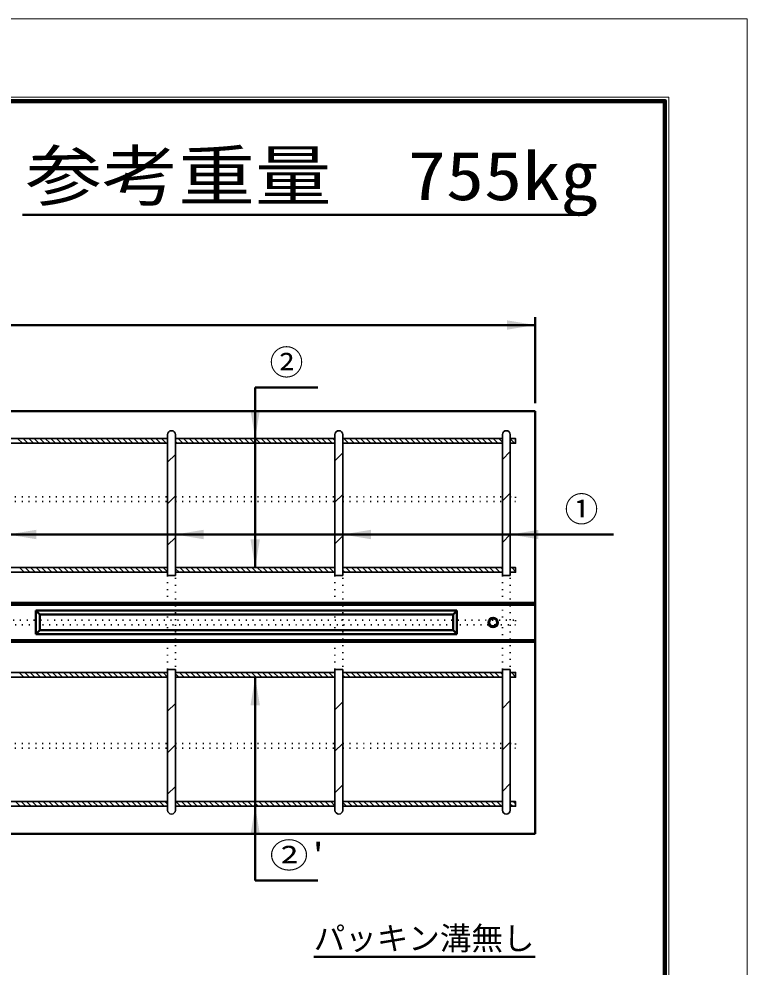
# Model space of a CAD drawing. Units: millimetres, scale not verified. Extents: x -2102 to 2102, y -1485 to 1485.
# Drawn here: x 1172 to 2102, y 273 to 1485 of the extents above; entities that cross this region are included whole.
import ezdxf
from ezdxf.enums import TextEntityAlignment as Align

# ---------------------------------------------------------------- set-up
doc = ezdxf.new("R2010")
doc.units = ezdxf.units.MM
doc.header["$LTSCALE"] = 5
doc.linetypes.add('DOTTED', pattern=[1.75, 0.25, -1.5])
doc.layers.add('0-0_V-nasSTD', color=7, linetype='Continuous', lineweight=35)
doc.layers.add('0-1_0', color=7, linetype='Continuous', lineweight=50)
doc.styles.add('ＭＳ ゴシック', font='')
doc.styles.get('ＭＳ ゴシック').set_extended_font_data('MS Gothic')

msp = doc.modelspace()

# ---------------------------------------------------------------- linework, layer by layer
at = {"layer": '0-0_V-nasSTD', "lineweight": 50}
for p, q in [((1473.668, 783.887), (1473.668, 1013.887)), ((1157.668, 826.208), (1931.668, 826.208)), ((1093.168, 738.887), (1831.668, 738.887)), ((1093.168, 736.387), (1831.668, 736.387)), ((1193.168, 728.887), (1731.668, 728.887)), ((1193.168, 728.887), (1193.168, 698.887)), ((1198.168, 723.887), (1193.168, 728.887)), ((1726.668, 723.887), (1731.668, 728.887)), ((1731.668, 728.887), (1731.668, 698.887)), ((1198.168, 723.887), (1726.668, 723.887)), ((1198.168, 723.887), (1198.168, 703.887)), ((1726.668, 723.887), (1726.668, 703.887)), ((1198.168, 703.887), (1193.168, 698.887)), ((1198.168, 703.887), (1726.668, 703.887)), ((1726.668, 703.887), (1731.668, 698.887)), ((1831.668, 691.387), (1093.168, 691.387)), ((1193.168, 698.887), (1731.668, 698.887)), ((1093.168, 688.887), (1831.668, 688.887)), ((1473.668, 643.887), (1473.668, 383.887))]:
    msp.add_line(p, q, dxfattribs=at)
at = {"layer": '0-0_V-nasSTD'}
for p, q in [((1157.668, 948.887), (1361.668, 948.887)), ((1169.965, 948.887), (1175.965, 942.887)), ((1177.036, 948.887), (1183.036, 942.887)), ((1184.107, 948.887), (1190.107, 942.887)), ((1191.178, 948.887), (1197.178, 942.887)), ((1198.249, 948.887), (1204.249, 942.887)), ((1205.32, 948.887), (1211.32, 942.887)), ((1212.391, 948.887), (1218.391, 942.887)), ((1219.462, 948.887), (1225.462, 942.887)), ((1226.534, 948.887), (1232.534, 942.887)), ((1233.605, 948.887), (1239.605, 942.887)), ((1240.676, 948.887), (1246.676, 942.887)), ((1247.747, 948.887), (1253.747, 942.887)), ((1254.818, 948.887), (1260.818, 942.887)), ((1261.889, 948.887), (1267.889, 942.887)), ((1268.96, 948.887), (1274.96, 942.887)), ((1276.031, 948.887), (1282.031, 942.887)), ((1283.102, 948.887), (1289.102, 942.887)), ((1290.173, 948.887), (1296.173, 942.887)), ((1297.244, 948.887), (1303.244, 942.887)), ((1304.315, 948.887), (1310.315, 942.887)), ((1311.386, 948.887), (1317.386, 942.887)), ((1318.457, 948.887), (1324.457, 942.887)), ((1325.529, 948.887), (1331.529, 942.887)), ((1332.6, 948.887), (1338.6, 942.887)), ((1339.671, 948.887), (1345.671, 942.887)), ((1346.742, 948.887), (1352.742, 942.887)), ((1353.813, 948.887), (1359.813, 942.887)), ((1360.884, 948.887), (1361.668, 948.103)), ((1361.668, 953.887), (1361.668, 773.887)), ((1371.668, 953.887), (1371.668, 773.887)), ((1371.668, 948.887), (1575.668, 948.887)), ((1371.668, 945.174), (1373.955, 942.887)), ((1375.026, 948.887), (1381.026, 942.887)), ((1382.097, 948.887), (1388.097, 942.887)), ((1389.168, 948.887), (1395.168, 942.887)), ((1396.239, 948.887), (1402.239, 942.887)), ((1403.31, 948.887), (1409.31, 942.887)), ((1410.381, 948.887), (1416.381, 942.887)), ((1417.452, 948.887), (1423.452, 942.887)), ((1424.523, 948.887), (1430.523, 942.887)), ((1431.595, 948.887), (1437.595, 942.887)), ((1438.666, 948.887), (1444.666, 942.887)), ((1445.737, 948.887), (1451.737, 942.887)), ((1452.808, 948.887), (1458.808, 942.887)), ((1459.879, 948.887), (1465.879, 942.887)), ((1466.95, 948.887), (1472.95, 942.887)), ((1474.021, 948.887), (1480.021, 942.887)), ((1481.092, 948.887), (1487.092, 942.887)), ((1488.163, 948.887), (1494.163, 942.887)), ((1495.234, 948.887), (1501.234, 942.887)), ((1502.305, 948.887), (1508.305, 942.887)), ((1509.376, 948.887), (1515.376, 942.887)), ((1516.447, 948.887), (1522.447, 942.887)), ((1523.518, 948.887), (1529.518, 942.887)), ((1530.589, 948.887), (1536.589, 942.887)), ((1537.661, 948.887), (1543.661, 942.887)), ((1544.732, 948.887), (1550.732, 942.887)), ((1551.803, 948.887), (1557.803, 942.887)), ((1558.874, 948.887), (1564.874, 942.887)), ((1565.945, 948.887), (1571.945, 942.887)), ((1573.016, 948.887), (1575.668, 946.235)), ((1575.668, 953.887), (1575.668, 773.887)), ((1585.668, 953.887), (1585.668, 773.887)), ((1585.668, 948.887), (1789.668, 948.887)), ((1587.158, 948.887), (1593.158, 942.887)), ((1594.229, 948.887), (1600.229, 942.887)), ((1601.3, 948.887), (1607.3, 942.887)), ((1608.371, 948.887), (1614.371, 942.887)), ((1615.442, 948.887), (1621.442, 942.887)), ((1622.513, 948.887), (1628.513, 942.887)), ((1629.584, 948.887), (1635.584, 942.887)), ((1636.655, 948.887), (1642.655, 942.887)), ((1643.727, 948.887), (1649.727, 942.887)), ((1650.798, 948.887), (1656.798, 942.887)), ((1657.869, 948.887), (1663.869, 942.887)), ((1664.94, 948.887), (1670.94, 942.887)), ((1672.011, 948.887), (1678.011, 942.887)), ((1679.082, 948.887), (1685.082, 942.887)), ((1686.153, 948.887), (1692.153, 942.887)), ((1693.224, 948.887), (1699.224, 942.887)), ((1700.295, 948.887), (1706.295, 942.887)), ((1707.366, 948.887), (1713.366, 942.887)), ((1714.437, 948.887), (1720.437, 942.887)), ((1721.508, 948.887), (1727.508, 942.887)), ((1728.579, 948.887), (1734.579, 942.887)), ((1735.65, 948.887), (1741.65, 942.887)), ((1742.722, 948.887), (1748.722, 942.887)), ((1749.793, 948.887), (1755.793, 942.887)), ((1756.864, 948.887), (1762.864, 942.887)), ((1763.935, 948.887), (1769.935, 942.887)), ((1771.006, 948.887), (1777.006, 942.887)), ((1778.077, 948.887), (1784.077, 942.887)), ((1785.148, 948.887), (1789.668, 944.367)), ((1789.668, 953.887), (1789.668, 773.887)), ((1799.668, 953.887), (1799.668, 773.887)), ((1806.668, 948.887), (1799.668, 948.887)), ((1799.668, 948.509), (1805.29, 942.887)), ((1806.361, 948.887), (1806.668, 948.58)), ((1157.668, 942.887), (1361.668, 942.887)), ((1371.668, 942.887), (1575.668, 942.887)), ((1585.668, 943.306), (1586.087, 942.887)), ((1585.668, 942.887), (1789.668, 942.887)), ((1361.668, 918.507), (1371.668, 928.507)), ((1575.668, 920.375), (1585.668, 930.375)), ((1789.668, 922.243), (1799.668, 932.243)), ((1361.668, 865.474), (1371.668, 875.474)), ((1575.668, 867.342), (1585.668, 877.342)), ((1789.668, 869.21), (1799.668, 879.21)), ((1575.668, 814.309), (1585.668, 824.309)), ((1789.668, 816.177), (1799.668, 826.177)), ((1361.668, 812.441), (1371.668, 822.441)), ((1157.668, 783.887), (1361.668, 783.887)), ((1157.668, 777.887), (1361.668, 777.887)), ((1172.33, 783.887), (1178.33, 777.887)), ((1179.402, 783.887), (1185.402, 777.887)), ((1186.473, 783.887), (1192.473, 777.887)), ((1193.544, 783.887), (1199.544, 777.887)), ((1200.615, 783.887), (1206.615, 777.887)), ((1207.686, 783.887), (1213.686, 777.887)), ((1214.757, 783.887), (1220.757, 777.887)), ((1221.828, 783.887), (1227.828, 777.887)), ((1228.899, 783.887), (1234.899, 777.887)), ((1235.97, 783.887), (1241.97, 777.887)), ((1243.041, 783.887), (1249.041, 777.887)), ((1250.112, 783.887), (1256.112, 777.887)), ((1257.183, 783.887), (1263.183, 777.887)), ((1264.254, 783.887), (1270.254, 777.887)), ((1271.325, 783.887), (1277.325, 777.887)), ((1278.396, 783.887), (1284.396, 777.887)), ((1285.468, 783.887), (1291.468, 777.887)), ((1292.539, 783.887), (1298.539, 777.887)), ((1299.61, 783.887), (1305.61, 777.887)), ((1306.681, 783.887), (1312.681, 777.887)), ((1313.752, 783.887), (1319.752, 777.887)), ((1320.823, 783.887), (1326.823, 777.887)), ((1327.894, 783.887), (1333.894, 777.887)), ((1334.965, 783.887), (1340.965, 777.887)), ((1342.036, 783.887), (1348.036, 777.887)), ((1349.107, 783.887), (1355.107, 777.887)), ((1356.178, 783.887), (1361.668, 778.397)), ((1371.668, 783.887), (1575.668, 783.887)), ((1371.668, 782.54), (1376.32, 777.887)), ((1371.668, 777.887), (1575.668, 777.887)), ((1377.391, 783.887), (1383.391, 777.887)), ((1384.462, 783.887), (1390.462, 777.887)), ((1391.534, 783.887), (1397.534, 777.887)), ((1398.605, 783.887), (1404.605, 777.887)), ((1405.676, 783.887), (1411.676, 777.887)), ((1412.747, 783.887), (1418.747, 777.887)), ((1419.818, 783.887), (1425.818, 777.887)), ((1426.889, 783.887), (1432.889, 777.887)), ((1433.96, 783.887), (1439.96, 777.887)), ((1441.031, 783.887), (1447.031, 777.887)), ((1448.102, 783.887), (1454.102, 777.887)), ((1455.173, 783.887), (1461.173, 777.887)), ((1462.244, 783.887), (1468.244, 777.887)), ((1469.315, 783.887), (1475.315, 777.887)), ((1476.386, 783.887), (1482.386, 777.887)), ((1483.457, 783.887), (1489.457, 777.887)), ((1490.529, 783.887), (1496.529, 777.887)), ((1497.6, 783.887), (1503.6, 777.887)), ((1504.671, 783.887), (1510.671, 777.887)), ((1511.742, 783.887), (1517.742, 777.887)), ((1518.813, 783.887), (1524.813, 777.887)), ((1525.884, 783.887), (1531.884, 777.887)), ((1532.955, 783.887), (1538.955, 777.887)), ((1540.026, 783.887), (1546.026, 777.887)), ((1547.097, 783.887), (1553.097, 777.887)), ((1554.168, 783.887), (1560.168, 777.887)), ((1561.239, 783.887), (1567.239, 777.887)), ((1568.31, 783.887), (1574.31, 777.887)), ((1575.381, 783.887), (1575.668, 783.601)), ((1585.668, 783.887), (1789.668, 783.887)), ((1585.668, 780.672), (1588.452, 777.887)), ((1585.668, 777.887), (1789.668, 777.887)), ((1589.523, 783.887), (1595.523, 777.887)), ((1596.595, 783.887), (1602.595, 777.887)), ((1603.666, 783.887), (1609.666, 777.887)), ((1610.737, 783.887), (1616.737, 777.887)), ((1617.808, 783.887), (1623.808, 777.887)), ((1624.879, 783.887), (1630.879, 777.887)), ((1631.95, 783.887), (1637.95, 777.887)), ((1639.021, 783.887), (1645.021, 777.887)), ((1646.092, 783.887), (1652.092, 777.887)), ((1653.163, 783.887), (1659.163, 777.887)), ((1660.234, 783.887), (1666.234, 777.887)), ((1667.305, 783.887), (1673.305, 777.887)), ((1674.376, 783.887), (1680.376, 777.887)), ((1681.447, 783.887), (1687.447, 777.887)), ((1688.518, 783.887), (1694.518, 777.887)), ((1695.589, 783.887), (1701.589, 777.887)), ((1702.661, 783.887), (1708.661, 777.887)), ((1709.732, 783.887), (1715.732, 777.887)), ((1716.803, 783.887), (1722.803, 777.887)), ((1723.874, 783.887), (1729.874, 777.887)), ((1730.945, 783.887), (1736.945, 777.887)), ((1738.016, 783.887), (1744.016, 777.887)), ((1745.087, 783.887), (1751.087, 777.887)), ((1752.158, 783.887), (1758.158, 777.887)), ((1759.229, 783.887), (1765.229, 777.887)), ((1766.3, 783.887), (1772.3, 777.887)), ((1773.371, 783.887), (1779.371, 777.887)), ((1780.442, 783.887), (1786.442, 777.887)), ((1787.513, 783.887), (1789.668, 781.733)), ((1799.668, 778.804), (1800.584, 777.887)), ((1801.655, 783.887), (1806.668, 778.875)), ((1361.668, 773.887), (1371.668, 773.887)), ((1575.668, 773.887), (1585.668, 773.887)), ((1789.668, 773.887), (1799.668, 773.887)), ((1157.668, 649.887), (1361.668, 649.887)), ((1157.668, 643.887), (1361.668, 643.887)), ((1171.98, 649.887), (1177.98, 643.887)), ((1179.051, 649.887), (1185.051, 643.887)), ((1186.122, 649.887), (1192.122, 643.887)), ((1193.193, 649.887), (1199.193, 643.887)), ((1200.264, 649.887), (1206.264, 643.887)), ((1207.336, 649.887), (1213.336, 643.887)), ((1214.407, 649.887), (1220.407, 643.887)), ((1221.478, 649.887), (1227.478, 643.887)), ((1228.549, 649.887), (1234.549, 643.887)), ((1235.62, 649.887), (1241.62, 643.887)), ((1242.691, 649.887), (1248.691, 643.887)), ((1249.762, 649.887), (1255.762, 643.887)), ((1256.833, 649.887), (1262.833, 643.887)), ((1263.904, 649.887), (1269.904, 643.887)), ((1270.975, 649.887), (1276.975, 643.887)), ((1278.046, 649.887), (1284.046, 643.887)), ((1285.117, 649.887), (1291.117, 643.887)), ((1292.188, 649.887), (1298.188, 643.887)), ((1299.259, 649.887), (1305.259, 643.887)), ((1306.33, 649.887), (1312.33, 643.887)), ((1313.402, 649.887), (1319.402, 643.887)), ((1320.473, 649.887), (1326.473, 643.887)), ((1327.544, 649.887), (1333.544, 643.887)), ((1334.615, 649.887), (1340.615, 643.887)), ((1341.686, 649.887), (1347.686, 643.887)), ((1348.757, 649.887), (1354.757, 643.887)), ((1355.828, 649.887), (1361.668, 644.047)), ((1361.668, 653.887), (1361.668, 473.887)), ((1361.668, 653.887), (1371.668, 653.887)), ((1361.668, 653.342), (1362.212, 653.887)), ((1371.668, 653.887), (1371.668, 473.887)), ((1371.668, 649.887), (1575.668, 649.887)), ((1371.668, 648.189), (1375.97, 643.887)), ((1371.668, 643.887), (1575.668, 643.887)), ((1377.041, 649.887), (1383.041, 643.887)), ((1384.112, 649.887), (1390.112, 643.887)), ((1391.183, 649.887), (1397.183, 643.887)), ((1398.254, 649.887), (1404.254, 643.887)), ((1405.325, 649.887), (1411.325, 643.887)), ((1412.396, 649.887), (1418.396, 643.887)), ((1419.468, 649.887), (1425.468, 643.887)), ((1426.539, 649.887), (1432.539, 643.887)), ((1433.61, 649.887), (1439.61, 643.887)), ((1440.681, 649.887), (1446.681, 643.887)), ((1447.752, 649.887), (1453.752, 643.887)), ((1454.823, 649.887), (1460.823, 643.887)), ((1461.894, 649.887), (1467.894, 643.887)), ((1468.965, 649.887), (1474.965, 643.887)), ((1476.036, 649.887), (1482.036, 643.887)), ((1483.107, 649.887), (1489.107, 643.887)), ((1490.178, 649.887), (1496.178, 643.887)), ((1497.249, 649.887), (1503.249, 643.887)), ((1504.32, 649.887), (1510.32, 643.887)), ((1511.391, 649.887), (1517.391, 643.887)), ((1518.462, 649.887), (1524.462, 643.887)), ((1525.534, 649.887), (1531.534, 643.887)), ((1532.605, 649.887), (1538.605, 643.887)), ((1539.676, 649.887), (1545.676, 643.887)), ((1546.747, 649.887), (1552.747, 643.887)), ((1553.818, 649.887), (1559.818, 643.887)), ((1560.889, 649.887), (1566.889, 643.887)), ((1567.96, 649.887), (1573.96, 643.887)), ((1575.031, 649.887), (1575.668, 649.25)), ((1575.668, 653.887), (1575.668, 473.887)), ((1575.668, 653.887), (1585.668, 653.887)), ((1585.668, 653.887), (1585.668, 473.887)), ((1585.668, 649.887), (1789.668, 649.887)), ((1585.668, 646.321), (1588.102, 643.887)), ((1585.668, 643.887), (1789.668, 643.887)), ((1589.173, 649.887), (1595.173, 643.887)), ((1596.244, 649.887), (1602.244, 643.887)), ((1603.315, 649.887), (1609.315, 643.887)), ((1610.386, 649.887), (1616.386, 643.887)), ((1617.457, 649.887), (1623.457, 643.887)), ((1624.529, 649.887), (1630.529, 643.887)), ((1631.6, 649.887), (1637.6, 643.887)), ((1638.671, 649.887), (1644.671, 643.887)), ((1645.742, 649.887), (1651.742, 643.887)), ((1652.813, 649.887), (1658.813, 643.887)), ((1659.884, 649.887), (1665.884, 643.887)), ((1666.955, 649.887), (1672.955, 643.887)), ((1674.026, 649.887), (1680.026, 643.887)), ((1681.097, 649.887), (1687.097, 643.887)), ((1688.168, 649.887), (1694.168, 643.887)), ((1695.239, 649.887), (1701.239, 643.887)), ((1702.31, 649.887), (1708.31, 643.887)), ((1709.381, 649.887), (1715.381, 643.887)), ((1716.452, 649.887), (1722.452, 643.887)), ((1723.523, 649.887), (1729.523, 643.887)), ((1730.595, 649.887), (1736.595, 643.887)), ((1737.666, 649.887), (1743.666, 643.887)), ((1744.737, 649.887), (1750.737, 643.887)), ((1751.808, 649.887), (1757.808, 643.887)), ((1758.879, 649.887), (1764.879, 643.887)), ((1765.95, 649.887), (1771.95, 643.887)), ((1773.021, 649.887), (1779.021, 643.887)), ((1780.092, 649.887), (1786.092, 643.887)), ((1787.163, 649.887), (1789.668, 647.382)), ((1789.668, 653.887), (1789.668, 473.887)), ((1789.668, 653.887), (1799.668, 653.887)), ((1799.668, 653.887), (1799.668, 473.887)), ((1799.668, 643.887), (1806.668, 643.887)), ((1801.305, 649.887), (1806.668, 644.524)), ((1361.668, 600.309), (1371.668, 610.309)), ((1575.668, 602.177), (1585.668, 612.177)), ((1789.668, 604.045), (1799.668, 614.045)), ((1575.668, 549.144), (1585.668, 559.144)), ((1789.668, 551.012), (1799.668, 561.012)), ((1361.668, 547.276), (1371.668, 557.276)), ((1361.668, 494.243), (1371.668, 504.243)), ((1575.668, 496.111), (1585.668, 506.111)), ((1789.668, 497.979), (1799.668, 507.979)), ((1157.668, 484.887), (1361.668, 484.887)), ((1167.275, 484.887), (1173.275, 478.887)), ((1174.346, 484.887), (1180.346, 478.887)), ((1181.417, 484.887), (1187.417, 478.887)), ((1188.488, 484.887), (1194.488, 478.887)), ((1195.559, 484.887), (1201.559, 478.887)), ((1202.63, 484.887), (1208.63, 478.887)), ((1209.701, 484.887), (1215.701, 478.887)), ((1216.772, 484.887), (1222.772, 478.887)), ((1223.843, 484.887), (1229.843, 478.887)), ((1230.914, 484.887), (1236.914, 478.887)), ((1237.985, 484.887), (1243.985, 478.887)), ((1245.056, 484.887), (1251.056, 478.887)), ((1252.127, 484.887), (1258.127, 478.887)), ((1259.198, 484.887), (1265.198, 478.887)), ((1266.269, 484.887), (1272.269, 478.887)), ((1273.341, 484.887), (1279.341, 478.887)), ((1280.412, 484.887), (1286.412, 478.887)), ((1287.483, 484.887), (1293.483, 478.887)), ((1294.554, 484.887), (1300.554, 478.887)), ((1301.625, 484.887), (1307.625, 478.887)), ((1308.696, 484.887), (1314.696, 478.887)), ((1315.767, 484.887), (1321.767, 478.887)), ((1322.838, 484.887), (1328.838, 478.887)), ((1329.909, 484.887), (1335.909, 478.887)), ((1336.98, 484.887), (1342.98, 478.887)), ((1344.051, 484.887), (1350.051, 478.887)), ((1351.122, 484.887), (1357.122, 478.887)), ((1358.193, 484.887), (1361.668, 481.413)), ((1371.668, 484.887), (1575.668, 484.887)), ((1372.336, 484.887), (1378.336, 478.887)), ((1379.407, 484.887), (1385.407, 478.887)), ((1386.478, 484.887), (1392.478, 478.887)), ((1393.549, 484.887), (1399.549, 478.887)), ((1400.62, 484.887), (1406.62, 478.887)), ((1407.691, 484.887), (1413.691, 478.887)), ((1414.762, 484.887), (1420.762, 478.887)), ((1421.833, 484.887), (1427.833, 478.887)), ((1428.904, 484.887), (1434.904, 478.887)), ((1435.975, 484.887), (1441.975, 478.887)), ((1443.046, 484.887), (1449.046, 478.887)), ((1450.117, 484.887), (1456.117, 478.887)), ((1457.188, 484.887), (1463.188, 478.887)), ((1464.259, 484.887), (1470.259, 478.887)), ((1471.33, 484.887), (1477.33, 478.887)), ((1478.402, 484.887), (1484.402, 478.887)), ((1485.473, 484.887), (1491.473, 478.887)), ((1492.544, 484.887), (1498.544, 478.887)), ((1499.615, 484.887), (1505.615, 478.887)), ((1506.686, 484.887), (1512.686, 478.887)), ((1513.757, 484.887), (1519.757, 478.887)), ((1520.828, 484.887), (1526.828, 478.887)), ((1527.899, 484.887), (1533.899, 478.887)), ((1534.97, 484.887), (1540.97, 478.887)), ((1542.041, 484.887), (1548.041, 478.887)), ((1549.112, 484.887), (1555.112, 478.887)), ((1556.183, 484.887), (1562.183, 478.887)), ((1563.254, 484.887), (1569.254, 478.887)), ((1570.325, 484.887), (1575.668, 479.545)), ((1585.668, 484.887), (1789.668, 484.887)), ((1591.539, 484.887), (1597.539, 478.887)), ((1598.61, 484.887), (1604.61, 478.887)), ((1605.681, 484.887), (1611.681, 478.887)), ((1612.752, 484.887), (1618.752, 478.887)), ((1619.823, 484.887), (1625.823, 478.887)), ((1626.894, 484.887), (1632.894, 478.887)), ((1633.965, 484.887), (1639.965, 478.887)), ((1641.036, 484.887), (1647.036, 478.887)), ((1648.107, 484.887), (1654.107, 478.887)), ((1655.178, 484.887), (1661.178, 478.887)), ((1662.249, 484.887), (1668.249, 478.887)), ((1669.32, 484.887), (1675.32, 478.887)), ((1676.391, 484.887), (1682.391, 478.887)), ((1683.462, 484.887), (1689.462, 478.887)), ((1690.534, 484.887), (1696.534, 478.887)), ((1697.605, 484.887), (1703.605, 478.887)), ((1704.676, 484.887), (1710.676, 478.887)), ((1711.747, 484.887), (1717.747, 478.887)), ((1718.818, 484.887), (1724.818, 478.887)), ((1725.889, 484.887), (1731.889, 478.887)), ((1732.96, 484.887), (1738.96, 478.887)), ((1740.031, 484.887), (1746.031, 478.887)), ((1747.102, 484.887), (1753.102, 478.887)), ((1754.173, 484.887), (1760.173, 478.887)), ((1761.244, 484.887), (1767.244, 478.887)), ((1768.315, 484.887), (1774.315, 478.887)), ((1775.386, 484.887), (1781.386, 478.887)), ((1782.457, 484.887), (1788.457, 478.887)), ((1803.671, 484.887), (1806.668, 481.89)), ((1157.668, 478.887), (1361.668, 478.887)), ((1371.668, 478.887), (1575.668, 478.887)), ((1585.668, 483.687), (1590.468, 478.887)), ((1585.668, 478.887), (1789.668, 478.887)), ((1799.668, 481.819), (1802.6, 478.887)), ((1799.668, 478.887), (1806.668, 478.887))]:
    msp.add_line(p, q, dxfattribs=at)
at = {"layer": '0-0_V-nasSTD', "linetype": 'DOTTED'}
for p, q in [((1157.668, 874.529), (1361.668, 874.529)), ((1371.668, 874.529), (1575.668, 874.529)), ((1585.668, 874.529), (1789.668, 874.529)), ((1157.668, 868.529), (1361.668, 868.529)), ((1371.668, 868.529), (1575.668, 868.529)), ((1585.668, 868.529), (1789.668, 868.529)), ((1361.668, 773.887), (1361.668, 716.887)), ((1371.668, 716.887), (1371.668, 773.887)), ((1575.668, 773.887), (1575.668, 716.887)), ((1585.668, 716.887), (1585.668, 773.887)), ((1789.668, 773.887), (1789.668, 716.887)), ((1799.668, 716.887), (1799.668, 773.887)), ((831.668, 716.887), (1806.668, 716.887)), ((1806.668, 716.887), (1806.668, 710.887)), ((1806.668, 710.887), (831.668, 710.887)), ((1361.668, 653.887), (1361.668, 710.887)), ((1371.668, 710.887), (1371.668, 653.887)), ((1575.668, 653.887), (1575.668, 710.887)), ((1585.668, 710.887), (1585.668, 653.887)), ((1789.668, 653.887), (1789.668, 710.887)), ((1799.668, 710.887), (1799.668, 653.887)), ((1157.668, 559.244), (1361.668, 559.244)), ((1371.668, 559.244), (1575.668, 559.244)), ((1585.668, 559.244), (1789.668, 559.244)), ((1157.668, 553.244), (1361.668, 553.244)), ((1371.668, 553.244), (1575.668, 553.244)), ((1585.668, 553.244), (1789.668, 553.244))]:
    msp.add_line(p, q, dxfattribs=at)
at = {"layer": '0-0_V-nasSTD', "lineweight": 18}
for points in [[(-2102.5, -1485), (-2102.5, 1485), (2102.5, 1485), (2102.5, -1485)], [(-2002.5, -1385), (-2002.5, 1385), (2002.5, 1385), (2002.5, -1385)]]:
    msp.add_lwpolyline(points, close=True, dxfattribs=at)
at = {"layer": '0-0_V-nasSTD', "lineweight": 100}
msp.add_lwpolyline([(1997.5, -1380), (1997.5, 1380), (-1997.5, 1380)], dxfattribs=at)
at = {"layer": '0-0_V-nasSTD'}
for points in [[(1799.668, 948.887), (1806.668, 948.887), (1806.668, 942.887), (1799.668, 942.887)], [(1799.668, 942.887), (1806.668, 942.887), (1806.668, 948.887)], [(1799.668, 783.887), (1806.668, 783.887), (1806.668, 777.887), (1799.668, 777.887)], [(1799.668, 777.887), (1806.668, 777.887), (1806.668, 783.887), (1799.668, 783.887)], [(1799.668, 649.887), (1806.668, 649.887), (1806.668, 643.887), (1799.668, 643.887)], [(1806.668, 643.887), (1806.668, 649.887), (1799.668, 649.887)], [(1799.668, 484.887), (1806.668, 484.887), (1806.668, 478.887), (1799.668, 478.887)], [(1806.668, 478.887), (1806.668, 484.887), (1799.668, 484.887)]]:
    msp.add_lwpolyline(points, dxfattribs=at)
at = {"layer": '0-0_V-nasSTD', "linetype": 'DOTTED'}
for points in [[(1799.668, 874.529), (1806.668, 874.529), (1806.668, 868.529), (1799.668, 868.529)], [(1799.668, 559.244), (1806.668, 559.244), (1806.668, 553.244), (1799.668, 553.244)]]:
    msp.add_lwpolyline(points, dxfattribs=at)
at = {"layer": '0-0_V-nasSTD', "lineweight": 50}
for radius in [6, 5]:
    msp.add_circle((1777.968, 713.887), radius, dxfattribs=at)
at = {"layer": '0-0_V-nasSTD'}
for centre, start, end in [((1366.668, 953.887), 0, 180), ((1580.668, 953.887), 0, 180), ((1794.668, 953.887), 0, 180), ((1366.668, 473.887), 180, 0), ((1580.668, 473.887), 180, 0), ((1794.668, 473.887), 180, 0)]:
    msp.add_arc(centre, 5, start, end, dxfattribs=at)
for points in [[(1795.668, 1087.887), (1795.668, 1099.887), (1831.668, 1093.887)], [(1467.668, 984.887), (1473.668, 948.887), (1479.668, 984.887)], [(1157.668, 826.208), (1193.668, 820.208), (1193.668, 832.208)], [(1371.668, 826.208), (1407.668, 820.208), (1407.668, 832.208)], [(1585.668, 826.208), (1621.668, 820.208), (1621.668, 832.208)], [(1799.668, 826.208), (1835.668, 820.208), (1835.668, 832.208)], [(1467.668, 819.887), (1473.668, 783.887), (1479.668, 819.887)], [(1467.668, 607.887), (1473.668, 643.887), (1479.668, 607.887)], [(1467.668, 442.887), (1473.668, 478.887), (1479.668, 442.887)]]:
    msp.add_solid(points, dxfattribs=at)
at = {"layer": '0-1_0'}
for p, q in [((1176.036, 1234.753), (1898.036, 1234.753)), ((1831.668, 993.887), (1831.668, 1103.887)), ((-168.332, 1093.887), (1831.668, 1093.887)), ((1473.668, 1013.887), (1553.668, 1013.887)), ((1831.668, 983.887), (-168.332, 983.887)), ((1831.668, 443.887), (1831.668, 983.887)), ((1093.168, 443.887), (1831.668, 443.887)), ((1473.668, 383.887), (1553.668, 383.887)), ((1548.46, 286.559), (1831.668, 286.559))]:
    msp.add_line(p, q, dxfattribs=at)

# ---------------------------------------------------------------- texts
at = {"layer": '0-0_V-nasSTD', "style": 'ＭＳ ゴシック', "width": 1.15}
for s, height, p in [('参考重量\u3000755kg', 62.32, (1180.036, 1234.753)), ("②'", 31.67, (1492.068, 390.887))]:
    msp.add_text(s, height=height, dxfattribs=at).set_placement(p, align=Align.BOTTOM_LEFT)
at = {"layer": '0-0_V-nasSTD', "style": 'ＭＳ ゴシック'}
for s, height, p in [('②', 31.67, (1492.068, 1020.887)), ('①', 31.67, (1869.235, 833.208)), ('パッキン溝無し', 29.56, (1548.46, 286.559))]:
    msp.add_text(s, height=height, dxfattribs=at).set_placement(p, align=Align.BOTTOM_LEFT)

doc.saveas('drawing.dxf')
